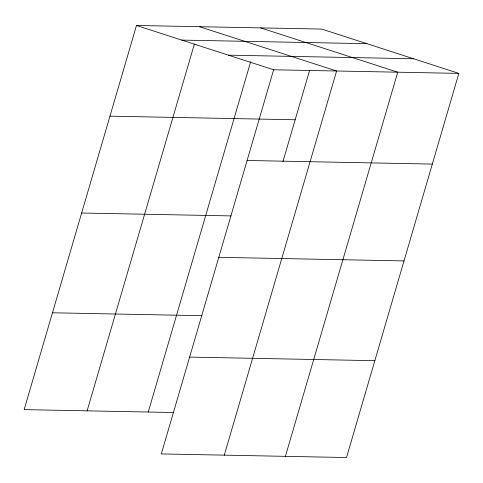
<?xml version="1.0" encoding="UTF-8"?>
<svg xmlns="http://www.w3.org/2000/svg" width="483" height="483" viewBox="0 0 483 483"><rect width="100%" height="100%" fill="white"/><g stroke="black" fill="none" stroke-linecap="round" stroke-linejoin="round"><path stroke-width="0.72" d="M458.85 73.38L273.638 69.781L161.304 453.929L346.516 457.528L458.85 73.38L321.696 29.071L136.484 25.472L24.15 409.62L173.584 412.524M87.121 410.846L194.401 43.971M148.245 412.029L250.683 61.715M282.917 161.684L309.7 70.101M224.275 455.155L336.609 71.007L199.455 26.698M285.399 456.338L397.732 72.19L260.572 27.881M181.741 40.095L366.959 43.693M228.374 55.159L413.587 58.757M109.961 116.174L295.173 119.772M247.115 160.483L432.327 164.081M81.645 213.015L231.079 215.913M218.799 257.318L404.011 260.917M52.466 312.785L201.9 315.689M189.62 357.094L374.832 360.686M136.484 25.472L273.638 69.781"/></g></svg>
